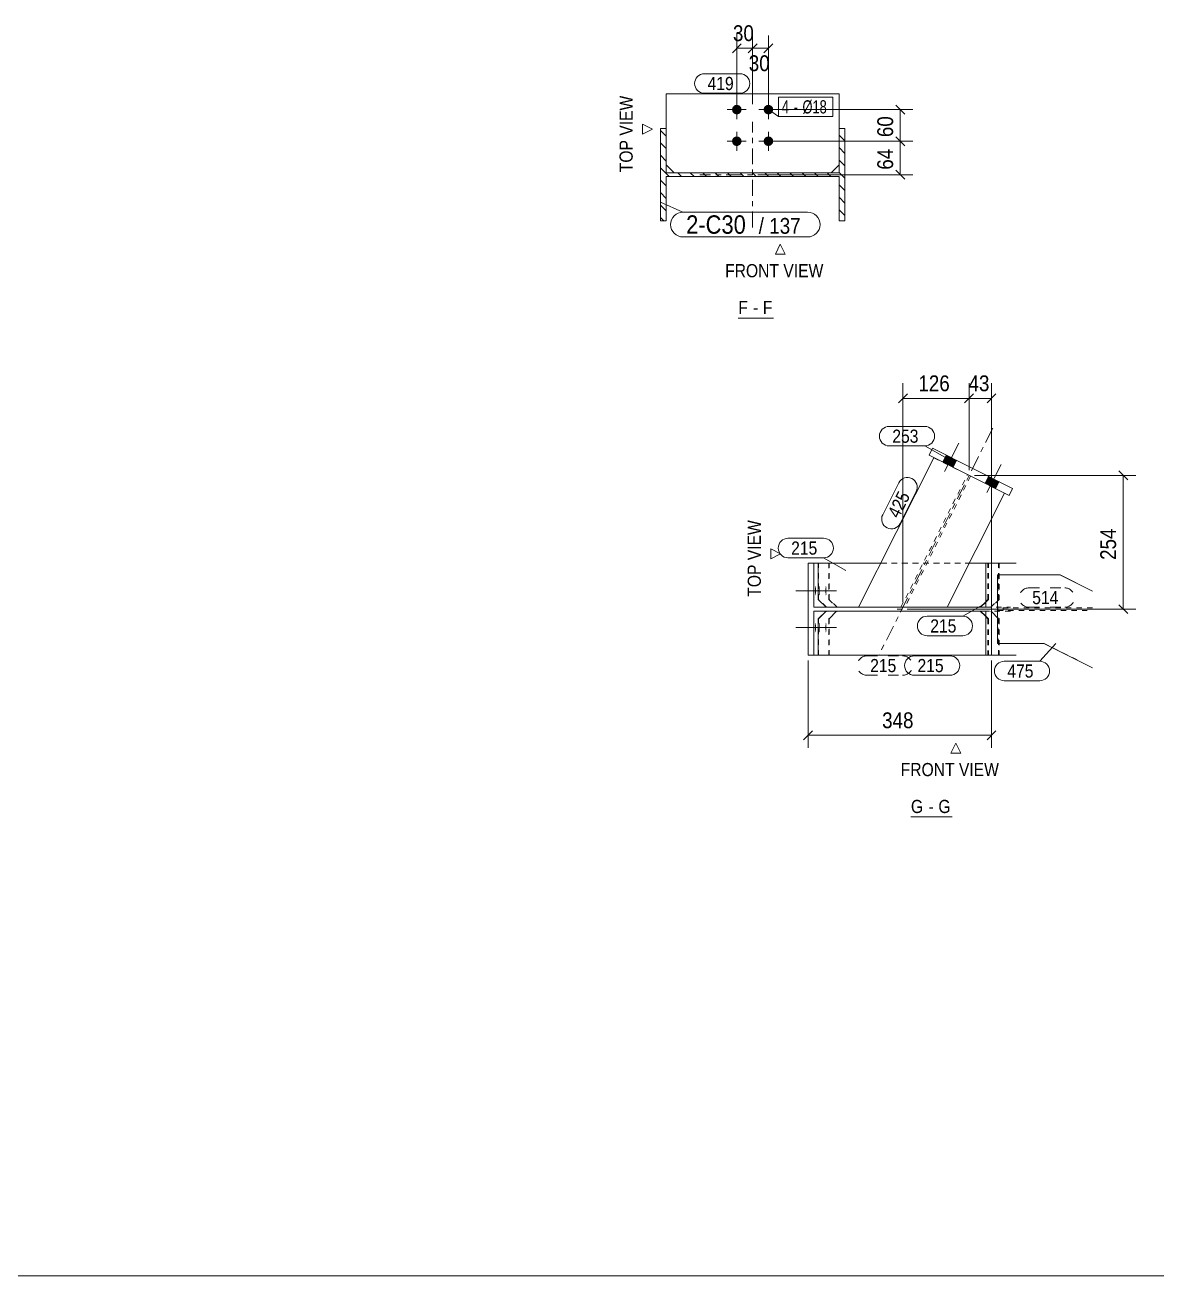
# Model space of a CAD drawing. Header units: millimetres. Extents: x 2 to 825, y 1 to 579.
# Drawn here: x 424.5 to 639.2, y 5 to 242.3 of the extents above; entities that cross this region are included whole.
import ezdxf

# ---------------------------------------------------------------- set-up
doc = ezdxf.new("R2010")
doc.units = ezdxf.units.MM
for name, pattern in [('XKITLINE00', [0]), ('XKITLINE01', [4, 1, -1, 1, -1]), ('XKITLINE02', [4, 2, -2]), ('XKITLINE03', [6, 3, -1, 1, -1])]:
    doc.linetypes.add(name, pattern=pattern)
for name, color, linetype, lineweight in [('Bolt', 3, 'Continuous', 0), ('BoltMark', 7, 'Continuous', 0), ('Dimensions', 7, 'Continuous', 0), ('DrawingSheet', 5, 'Continuous', 0), ('OtherObjectType', 7, 'Continuous', 0), ('Part', 2, 'Continuous', 0), ('PartMark', 7, 'Continuous', 0)]:
    doc.layers.add(name, color=color, linetype=linetype, lineweight=lineweight)
doc.styles.add('ARIAL', font='ARIAL.TTF')
doc.styles.add('ARIAL_NARROW', font='ARIALN.TTF')

# ---------------------------------------------------------------- blocks, each defined once
blk = doc.blocks.new('*A5')
at = {"layer": 'Part', "color": 7, "linetype": 'XKITLINE00', "lineweight": 0}
for p, q in [((546.11, 221.23), (545.01, 222.33)), ((580.01, 220.34), (578.91, 221.44)), ((580.01, 222.69), (580.01, 222.69)), ((580.01, 222.69), (580.01, 222.69)), ((546.11, 218.88), (545.01, 219.98)), ((580.01, 217.98), (578.91, 219.08)), ((546.11, 216.52), (545.01, 217.62)), ((580.01, 215.62), (578.91, 216.72)), ((546.68, 213.59), (545.01, 215.26)), ((549.03, 213.59), (548.33, 214.29)), ((551.39, 213.59), (550.69, 214.29)), ((553.75, 213.59), (553.05, 214.29)), ((556.11, 213.59), (555.41, 214.29)), ((558.46, 213.59), (557.76, 214.29)), ((560.82, 213.59), (560.12, 214.29)), ((563.18, 213.59), (562.48, 214.29)), ((565.53, 213.59), (564.83, 214.29)), ((567.89, 213.59), (567.19, 214.29)), ((570.25, 213.59), (569.55, 214.29)), ((572.61, 213.59), (571.91, 214.29)), ((574.96, 213.59), (574.26, 214.29)), ((577.32, 213.59), (576.62, 214.29)), ((580.01, 213.26), (578.91, 214.36)), ((546.11, 211.8), (545.01, 212.9)), ((580.01, 210.91), (578.91, 212.01)), ((546.11, 209.45), (545.01, 210.55)), ((580.01, 208.55), (578.91, 209.65)), ((546.11, 207.09), (545.01, 208.19)), ((580.01, 206.19), (578.91, 207.29)), ((545.65, 205.19), (545.01, 205.83))]:
    blk.add_line(p, q, dxfattribs=at)
blk = doc.blocks.new('*A145')
at = {"layer": 'Bolt'}
for points in [[(560.41, 226.25), (560.4, 226.2), (560.4, 226.16), (560.39, 226.12), (560.38, 226.07), (560.37, 226.03), (560.36, 225.99), (560.34, 225.95), (560.32, 225.91), (560.3, 225.87), (560.28, 225.83), (560.26, 225.79), (560.23, 225.76), (560.2, 225.72), (560.17, 225.69), (560.14, 225.66), (560.11, 225.63), (560.08, 225.6), (560.04, 225.57), (560.01, 225.54), (559.97, 225.52), (559.93, 225.5), (559.89, 225.48), (559.85, 225.46), (559.81, 225.44), (559.77, 225.43), (559.73, 225.42), (559.68, 225.41), (559.64, 225.4), (559.6, 225.4), (559.55, 225.39), (559.51, 225.39), (559.46, 225.39), (559.42, 225.4), (559.38, 225.4), (559.33, 225.41), (559.29, 225.42), (559.25, 225.43), (559.2, 225.44), (559.16, 225.46), (559.12, 225.48), (559.08, 225.5), (559.05, 225.52), (559.01, 225.54), (558.97, 225.57), (558.94, 225.6), (558.9, 225.63), (558.87, 225.66), (558.84, 225.69), (558.81, 225.72), (558.79, 225.76), (558.76, 225.79), (558.74, 225.83), (558.71, 225.87), (558.69, 225.91), (558.68, 225.95), (558.66, 225.99), (558.65, 226.03), (558.63, 226.07), (558.63, 226.12), (558.62, 226.16), (558.61, 226.2), (558.61, 226.25), (558.61, 226.29), (558.61, 226.34), (558.61, 226.38), (558.62, 226.42), (558.63, 226.47), (558.63, 226.51), (558.65, 226.55), (558.66, 226.6), (558.68, 226.64), (558.69, 226.68), (558.71, 226.72), (558.74, 226.76), (558.76, 226.79), (558.79, 226.83), (558.81, 226.86), (558.84, 226.9), (558.87, 226.93), (558.9, 226.96), (558.94, 226.99), (558.97, 227.02), (559.01, 227.04), (559.05, 227.06), (559.08, 227.09), (559.12, 227.11), (559.16, 227.12), (559.2, 227.14), (559.25, 227.15), (559.29, 227.17), (559.33, 227.18), (559.38, 227.18), (559.42, 227.19), (559.46, 227.19), (559.51, 227.19), (559.55, 227.19), (559.6, 227.19), (559.64, 227.18), (559.68, 227.18), (559.73, 227.17), (559.77, 227.15), (559.81, 227.14), (559.85, 227.12), (559.89, 227.11), (559.93, 227.09), (559.97, 227.06), (560.01, 227.04), (560.04, 227.02), (560.08, 226.99), (560.11, 226.96), (560.14, 226.93), (560.17, 226.9), (560.2, 226.86), (560.23, 226.83), (560.26, 226.79), (560.28, 226.76), (560.3, 226.72), (560.32, 226.68), (560.34, 226.64), (560.36, 226.6), (560.37, 226.55), (560.38, 226.51), (560.39, 226.47), (560.4, 226.42), (560.4, 226.38), (560.41, 226.34), (560.41, 226.29)], [(566.41, 226.25), (566.4, 226.2), (566.4, 226.16), (566.39, 226.12), (566.38, 226.07), (566.37, 226.03), (566.36, 225.99), (566.34, 225.95), (566.32, 225.91), (566.3, 225.87), (566.28, 225.83), (566.26, 225.79), (566.23, 225.76), (566.2, 225.72), (566.17, 225.69), (566.14, 225.66), (566.11, 225.63), (566.08, 225.6), (566.04, 225.57), (566.01, 225.54), (565.97, 225.52), (565.93, 225.5), (565.89, 225.48), (565.85, 225.46), (565.81, 225.44), (565.77, 225.43), (565.73, 225.42), (565.68, 225.41), (565.64, 225.4), (565.6, 225.4), (565.55, 225.39), (565.51, 225.39), (565.46, 225.39), (565.42, 225.4), (565.38, 225.4), (565.33, 225.41), (565.29, 225.42), (565.25, 225.43), (565.2, 225.44), (565.16, 225.46), (565.12, 225.48), (565.08, 225.5), (565.05, 225.52), (565.01, 225.54), (564.97, 225.57), (564.94, 225.6), (564.9, 225.63), (564.87, 225.66), (564.84, 225.69), (564.81, 225.72), (564.79, 225.76), (564.76, 225.79), (564.74, 225.83), (564.71, 225.87), (564.69, 225.91), (564.68, 225.95), (564.66, 225.99), (564.65, 226.03), (564.63, 226.07), (564.63, 226.12), (564.62, 226.16), (564.61, 226.2), (564.61, 226.25), (564.61, 226.29), (564.61, 226.34), (564.61, 226.38), (564.62, 226.42), (564.63, 226.47), (564.63, 226.51), (564.65, 226.55), (564.66, 226.6), (564.68, 226.64), (564.69, 226.68), (564.71, 226.72), (564.74, 226.76), (564.76, 226.79), (564.79, 226.83), (564.81, 226.86), (564.84, 226.9), (564.87, 226.93), (564.9, 226.96), (564.94, 226.99), (564.97, 227.02), (565.01, 227.04), (565.05, 227.06), (565.08, 227.09), (565.12, 227.11), (565.16, 227.12), (565.2, 227.14), (565.25, 227.15), (565.29, 227.17), (565.33, 227.18), (565.38, 227.18), (565.42, 227.19), (565.46, 227.19), (565.51, 227.19), (565.55, 227.19), (565.6, 227.19), (565.64, 227.18), (565.68, 227.18), (565.73, 227.17), (565.77, 227.15), (565.81, 227.14), (565.85, 227.12), (565.89, 227.11), (565.93, 227.09), (565.97, 227.06), (566.01, 227.04), (566.04, 227.02), (566.08, 226.99), (566.11, 226.96), (566.14, 226.93), (566.17, 226.9), (566.2, 226.86), (566.23, 226.83), (566.26, 226.79), (566.28, 226.76), (566.3, 226.72), (566.32, 226.68), (566.34, 226.64), (566.36, 226.6), (566.37, 226.55), (566.38, 226.51), (566.39, 226.47), (566.4, 226.42), (566.4, 226.38), (566.41, 226.34), (566.41, 226.29)], [(560.41, 220.25), (560.4, 220.2), (560.4, 220.16), (560.39, 220.12), (560.38, 220.07), (560.37, 220.03), (560.36, 219.99), (560.34, 219.95), (560.32, 219.91), (560.3, 219.87), (560.28, 219.83), (560.26, 219.79), (560.23, 219.76), (560.2, 219.72), (560.17, 219.69), (560.14, 219.66), (560.11, 219.63), (560.08, 219.6), (560.04, 219.57), (560.01, 219.54), (559.97, 219.52), (559.93, 219.5), (559.89, 219.48), (559.85, 219.46), (559.81, 219.44), (559.77, 219.43), (559.73, 219.42), (559.68, 219.41), (559.64, 219.4), (559.6, 219.4), (559.55, 219.39), (559.51, 219.39), (559.46, 219.39), (559.42, 219.4), (559.38, 219.4), (559.33, 219.41), (559.29, 219.42), (559.25, 219.43), (559.2, 219.44), (559.16, 219.46), (559.12, 219.48), (559.08, 219.5), (559.05, 219.52), (559.01, 219.54), (558.97, 219.57), (558.94, 219.6), (558.9, 219.63), (558.87, 219.66), (558.84, 219.69), (558.81, 219.72), (558.79, 219.76), (558.76, 219.79), (558.74, 219.83), (558.71, 219.87), (558.69, 219.91), (558.68, 219.95), (558.66, 219.99), (558.65, 220.03), (558.63, 220.07), (558.63, 220.12), (558.62, 220.16), (558.61, 220.2), (558.61, 220.25), (558.61, 220.29), (558.61, 220.34), (558.61, 220.38), (558.62, 220.42), (558.63, 220.47), (558.63, 220.51), (558.65, 220.55), (558.66, 220.6), (558.68, 220.64), (558.69, 220.68), (558.71, 220.72), (558.74, 220.76), (558.76, 220.79), (558.79, 220.83), (558.81, 220.86), (558.84, 220.9), (558.87, 220.93), (558.9, 220.96), (558.94, 220.99), (558.97, 221.02), (559.01, 221.04), (559.05, 221.06), (559.08, 221.09), (559.12, 221.11), (559.16, 221.12), (559.2, 221.14), (559.25, 221.15), (559.29, 221.17), (559.33, 221.18), (559.38, 221.18), (559.42, 221.19), (559.46, 221.19), (559.51, 221.19), (559.55, 221.19), (559.6, 221.19), (559.64, 221.18), (559.68, 221.18), (559.73, 221.17), (559.77, 221.15), (559.81, 221.14), (559.85, 221.12), (559.89, 221.11), (559.93, 221.09), (559.97, 221.06), (560.01, 221.04), (560.04, 221.02), (560.08, 220.99), (560.11, 220.96), (560.14, 220.93), (560.17, 220.9), (560.2, 220.86), (560.23, 220.83), (560.26, 220.79), (560.28, 220.76), (560.3, 220.72), (560.32, 220.68), (560.34, 220.64), (560.36, 220.6), (560.37, 220.55), (560.38, 220.51), (560.39, 220.47), (560.4, 220.42), (560.4, 220.38), (560.41, 220.34), (560.41, 220.29)], [(566.41, 220.25), (566.4, 220.2), (566.4, 220.16), (566.39, 220.12), (566.38, 220.07), (566.37, 220.03), (566.36, 219.99), (566.34, 219.95), (566.32, 219.91), (566.3, 219.87), (566.28, 219.83), (566.26, 219.79), (566.23, 219.76), (566.2, 219.72), (566.17, 219.69), (566.14, 219.66), (566.11, 219.63), (566.08, 219.6), (566.04, 219.57), (566.01, 219.54), (565.97, 219.52), (565.93, 219.5), (565.89, 219.48), (565.85, 219.46), (565.81, 219.44), (565.77, 219.43), (565.73, 219.42), (565.68, 219.41), (565.64, 219.4), (565.6, 219.4), (565.55, 219.39), (565.51, 219.39), (565.46, 219.39), (565.42, 219.4), (565.38, 219.4), (565.33, 219.41), (565.29, 219.42), (565.25, 219.43), (565.2, 219.44), (565.16, 219.46), (565.12, 219.48), (565.08, 219.5), (565.05, 219.52), (565.01, 219.54), (564.97, 219.57), (564.94, 219.6), (564.9, 219.63), (564.87, 219.66), (564.84, 219.69), (564.81, 219.72), (564.79, 219.76), (564.76, 219.79), (564.74, 219.83), (564.71, 219.87), (564.69, 219.91), (564.68, 219.95), (564.66, 219.99), (564.65, 220.03), (564.63, 220.07), (564.63, 220.12), (564.62, 220.16), (564.61, 220.2), (564.61, 220.25), (564.61, 220.29), (564.61, 220.34), (564.61, 220.38), (564.62, 220.42), (564.63, 220.47), (564.63, 220.51), (564.65, 220.55), (564.66, 220.6), (564.68, 220.64), (564.69, 220.68), (564.71, 220.72), (564.74, 220.76), (564.76, 220.79), (564.79, 220.83), (564.81, 220.86), (564.84, 220.9), (564.87, 220.93), (564.9, 220.96), (564.94, 220.99), (564.97, 221.02), (565.01, 221.04), (565.05, 221.06), (565.08, 221.09), (565.12, 221.11), (565.16, 221.12), (565.2, 221.14), (565.25, 221.15), (565.29, 221.17), (565.33, 221.18), (565.38, 221.18), (565.42, 221.19), (565.46, 221.19), (565.51, 221.19), (565.55, 221.19), (565.6, 221.19), (565.64, 221.18), (565.68, 221.18), (565.73, 221.17), (565.77, 221.15), (565.81, 221.14), (565.85, 221.12), (565.89, 221.11), (565.93, 221.09), (565.97, 221.06), (566.01, 221.04), (566.04, 221.02), (566.08, 220.99), (566.11, 220.96), (566.14, 220.93), (566.17, 220.9), (566.2, 220.86), (566.23, 220.83), (566.26, 220.79), (566.28, 220.76), (566.3, 220.72), (566.32, 220.68), (566.34, 220.64), (566.36, 220.6), (566.37, 220.55), (566.38, 220.51), (566.39, 220.47), (566.4, 220.42), (566.4, 220.38), (566.41, 220.34), (566.41, 220.29)]]:
    blk.add_hatch(color=3, dxfattribs=at).paths.add_polyline_path(points, flags=17)
at = {"layer": 'Bolt', "color": 3, "linetype": 'XKITLINE00', "lineweight": 0}
for p, q in [((559.51, 228.09), (559.51, 224.49)), ((565.51, 228.09), (565.51, 224.49)), ((557.71, 226.29), (561.31, 226.29)), ((563.71, 226.29), (567.31, 226.29)), ((559.51, 222.09), (559.51, 218.49)), ((565.51, 222.09), (565.51, 218.49)), ((557.71, 220.29), (561.31, 220.29)), ((563.71, 220.29), (567.31, 220.29))]:
    blk.add_line(p, q, dxfattribs=at)
blk = doc.blocks.new('*A146')
at = {"layer": 'Part', "color": 7, "linetype": 'XKITLINE03', "lineweight": 0}
for p, q in [((562.51, 203.94), (562.51, 223.94)), ((572.51, 213.94), (552.51, 213.94))]:
    blk.add_line(p, q, dxfattribs=at)
at = {"layer": 'Part', "color": 2, "linetype": 'XKITLINE00', "lineweight": 0}
for p, q in [((545.01, 205.19), (545.01, 222.69)), ((545.01, 222.69), (546.11, 222.69)), ((546.11, 222.69), (546.11, 214.29)), ((578.91, 214.29), (578.91, 222.69)), ((578.91, 222.69), (580.01, 222.69)), ((580.01, 222.69), (580.01, 205.19)), ((546.11, 214.29), (578.91, 214.29)), ((578.91, 213.59), (546.11, 213.59)), ((546.11, 213.59), (546.11, 205.19)), ((578.91, 205.19), (578.91, 213.59)), ((546.11, 205.19), (545.01, 205.19)), ((580.01, 205.19), (578.91, 205.19))]:
    blk.add_line(p, q, dxfattribs=at)
blk = doc.blocks.new('*A147')
at = {"layer": 'Part', "color": 2, "linetype": 'XKITLINE00', "lineweight": 0}
for p, q in [((546.11, 229.29), (546.11, 222.69)), ((546.11, 229.29), (578.91, 229.29)), ((578.91, 229.29), (578.91, 222.69)), ((546.11, 215.79), (547.61, 214.29)), ((578.91, 215.79), (577.41, 214.29))]:
    blk.add_line(p, q, dxfattribs=at)
at = {"layer": 'Part', "color": 7, "linetype": 'XKITLINE01', "lineweight": 0}
for p, q in [((546.11, 222.69), (546.11, 215.79)), ((578.91, 222.69), (578.91, 215.79)), ((547.61, 214.29), (577.41, 214.29))]:
    blk.add_line(p, q, dxfattribs=at)
blk = doc.blocks.new('*A163')
at = {"layer": 'Bolt'}
for points in [[(574.33, 135.05), (574.33, 135.09), (574.33, 135.14), (574.33, 135.18), (574.33, 135.22), (574.33, 135.27), (574.34, 135.31), (574.34, 135.35), (574.34, 135.39), (574.34, 135.43), (574.34, 135.47), (574.35, 135.51), (574.35, 135.54), (574.35, 135.58), (574.35, 135.61), (574.36, 135.64), (574.36, 135.67), (574.36, 135.7), (574.37, 135.73), (574.37, 135.75), (574.38, 135.78), (574.38, 135.8), (574.38, 135.82), (574.39, 135.84), (574.39, 135.85), (574.4, 135.87), (574.4, 135.88), (574.41, 135.89), (574.41, 135.9), (574.42, 135.9), (574.42, 135.9), (574.42, 135.91), (574.43, 135.9), (574.43, 135.9), (574.44, 135.9), (574.44, 135.89), (574.45, 135.88), (574.45, 135.87), (574.46, 135.85), (574.46, 135.84), (574.46, 135.82), (574.47, 135.8), (574.47, 135.78), (574.48, 135.75), (574.48, 135.73), (574.48, 135.7), (574.49, 135.67), (574.49, 135.64), (574.49, 135.61), (574.5, 135.58), (574.5, 135.54), (574.5, 135.51), (574.51, 135.47), (574.51, 135.43), (574.51, 135.39), (574.51, 135.35), (574.51, 135.31), (574.51, 135.27), (574.52, 135.22), (574.52, 135.18), (574.52, 135.14), (574.52, 135.09), (574.52, 135.05), (574.52, 135.01), (574.52, 134.96), (574.52, 134.92), (574.52, 134.87), (574.52, 134.83), (574.52, 134.79), (574.51, 134.74), (574.51, 134.7), (574.51, 134.66), (574.51, 134.62), (574.51, 134.58), (574.51, 134.54), (574.5, 134.51), (574.5, 134.47), (574.5, 134.43), (574.49, 134.4), (574.49, 134.37), (574.49, 134.34), (574.48, 134.31), (574.48, 134.28), (574.48, 134.26), (574.47, 134.23), (574.47, 134.21), (574.46, 134.19), (574.46, 134.17), (574.46, 134.16), (574.45, 134.14), (574.45, 134.13), (574.44, 134.12), (574.44, 134.12), (574.43, 134.11), (574.43, 134.11), (574.42, 134.11), (574.42, 134.11), (574.42, 134.11), (574.41, 134.12), (574.41, 134.12), (574.4, 134.13), (574.4, 134.14), (574.39, 134.16), (574.39, 134.17), (574.38, 134.19), (574.38, 134.21), (574.38, 134.23), (574.37, 134.26), (574.37, 134.28), (574.36, 134.31), (574.36, 134.34), (574.36, 134.37), (574.35, 134.4), (574.35, 134.43), (574.35, 134.47), (574.35, 134.51), (574.34, 134.54), (574.34, 134.58), (574.34, 134.62), (574.34, 134.66), (574.34, 134.7), (574.33, 134.74), (574.33, 134.79), (574.33, 134.83), (574.33, 134.87), (574.33, 134.92), (574.33, 134.96), (574.33, 135.01)], [(575.06, 135.05), (575.06, 135.09), (575.07, 135.14), (575.07, 135.18), (575.07, 135.22), (575.07, 135.27), (575.07, 135.31), (575.07, 135.35), (575.07, 135.39), (575.08, 135.43), (575.08, 135.47), (575.08, 135.51), (575.08, 135.54), (575.09, 135.58), (575.09, 135.61), (575.09, 135.64), (575.1, 135.67), (575.1, 135.7), (575.1, 135.73), (575.11, 135.75), (575.11, 135.78), (575.11, 135.8), (575.12, 135.82), (575.12, 135.84), (575.13, 135.85), (575.13, 135.87), (575.14, 135.88), (575.14, 135.89), (575.15, 135.9), (575.15, 135.9), (575.15, 135.9), (575.16, 135.91), (575.16, 135.9), (575.17, 135.9), (575.17, 135.9), (575.18, 135.89), (575.18, 135.88), (575.19, 135.87), (575.19, 135.85), (575.19, 135.84), (575.2, 135.82), (575.2, 135.8), (575.21, 135.78), (575.21, 135.75), (575.22, 135.73), (575.22, 135.7), (575.22, 135.67), (575.23, 135.64), (575.23, 135.61), (575.23, 135.58), (575.23, 135.54), (575.24, 135.51), (575.24, 135.47), (575.24, 135.43), (575.24, 135.39), (575.25, 135.35), (575.25, 135.31), (575.25, 135.27), (575.25, 135.22), (575.25, 135.18), (575.25, 135.14), (575.25, 135.09), (575.25, 135.05), (575.25, 135.01), (575.25, 134.96), (575.25, 134.92), (575.25, 134.87), (575.25, 134.83), (575.25, 134.79), (575.25, 134.74), (575.25, 134.7), (575.25, 134.66), (575.24, 134.62), (575.24, 134.58), (575.24, 134.54), (575.24, 134.51), (575.23, 134.47), (575.23, 134.43), (575.23, 134.4), (575.23, 134.37), (575.22, 134.34), (575.22, 134.31), (575.22, 134.28), (575.21, 134.26), (575.21, 134.23), (575.2, 134.21), (575.2, 134.19), (575.19, 134.17), (575.19, 134.16), (575.19, 134.14), (575.18, 134.13), (575.18, 134.12), (575.17, 134.12), (575.17, 134.11), (575.16, 134.11), (575.16, 134.11), (575.15, 134.11), (575.15, 134.11), (575.15, 134.12), (575.14, 134.12), (575.14, 134.13), (575.13, 134.14), (575.13, 134.16), (575.12, 134.17), (575.12, 134.19), (575.11, 134.21), (575.11, 134.23), (575.11, 134.26), (575.1, 134.28), (575.1, 134.31), (575.1, 134.34), (575.09, 134.37), (575.09, 134.4), (575.09, 134.43), (575.08, 134.47), (575.08, 134.51), (575.08, 134.54), (575.08, 134.58), (575.07, 134.62), (575.07, 134.66), (575.07, 134.7), (575.07, 134.74), (575.07, 134.79), (575.07, 134.83), (575.07, 134.87), (575.06, 134.92), (575.06, 134.96), (575.06, 135.01)], [(576.32, 135.05), (576.32, 135.09), (576.32, 135.14), (576.33, 135.18), (576.33, 135.22), (576.33, 135.27), (576.33, 135.31), (576.33, 135.35), (576.33, 135.39), (576.33, 135.43), (576.34, 135.47), (576.34, 135.51), (576.34, 135.54), (576.34, 135.58), (576.35, 135.61), (576.35, 135.64), (576.35, 135.67), (576.36, 135.7), (576.36, 135.73), (576.37, 135.75), (576.37, 135.78), (576.37, 135.8), (576.38, 135.82), (576.38, 135.84), (576.39, 135.85), (576.39, 135.87), (576.39, 135.88), (576.4, 135.89), (576.4, 135.9), (576.41, 135.9), (576.41, 135.9), (576.42, 135.91), (576.42, 135.9), (576.43, 135.9), (576.43, 135.9), (576.44, 135.89), (576.44, 135.88), (576.45, 135.87), (576.45, 135.85), (576.45, 135.84), (576.46, 135.82), (576.46, 135.8), (576.47, 135.78), (576.47, 135.75), (576.47, 135.73), (576.48, 135.7), (576.48, 135.67), (576.48, 135.64), (576.49, 135.61), (576.49, 135.58), (576.49, 135.54), (576.5, 135.51), (576.5, 135.47), (576.5, 135.43), (576.5, 135.39), (576.5, 135.35), (576.51, 135.31), (576.51, 135.27), (576.51, 135.22), (576.51, 135.18), (576.51, 135.14), (576.51, 135.09), (576.51, 135.05), (576.51, 135.01), (576.51, 134.96), (576.51, 134.92), (576.51, 134.87), (576.51, 134.83), (576.51, 134.79), (576.51, 134.74), (576.51, 134.7), (576.5, 134.66), (576.5, 134.62), (576.5, 134.58), (576.5, 134.54), (576.5, 134.51), (576.49, 134.47), (576.49, 134.43), (576.49, 134.4), (576.48, 134.37), (576.48, 134.34), (576.48, 134.31), (576.47, 134.28), (576.47, 134.26), (576.47, 134.23), (576.46, 134.21), (576.46, 134.19), (576.45, 134.17), (576.45, 134.16), (576.45, 134.14), (576.44, 134.13), (576.44, 134.12), (576.43, 134.12), (576.43, 134.11), (576.42, 134.11), (576.42, 134.11), (576.41, 134.11), (576.41, 134.11), (576.4, 134.12), (576.4, 134.12), (576.39, 134.13), (576.39, 134.14), (576.39, 134.16), (576.38, 134.17), (576.38, 134.19), (576.37, 134.21), (576.37, 134.23), (576.37, 134.26), (576.36, 134.28), (576.36, 134.31), (576.35, 134.34), (576.35, 134.37), (576.35, 134.4), (576.34, 134.43), (576.34, 134.47), (576.34, 134.51), (576.34, 134.54), (576.33, 134.58), (576.33, 134.62), (576.33, 134.66), (576.33, 134.7), (576.33, 134.74), (576.33, 134.79), (576.33, 134.83), (576.32, 134.87), (576.32, 134.92), (576.32, 134.96), (576.32, 135.01)], [(574.33, 128.05), (574.33, 128.09), (574.33, 128.14), (574.33, 128.18), (574.33, 128.22), (574.33, 128.27), (574.34, 128.31), (574.34, 128.35), (574.34, 128.39), (574.34, 128.43), (574.34, 128.47), (574.35, 128.51), (574.35, 128.54), (574.35, 128.58), (574.35, 128.61), (574.36, 128.64), (574.36, 128.67), (574.36, 128.7), (574.37, 128.73), (574.37, 128.75), (574.38, 128.78), (574.38, 128.8), (574.38, 128.82), (574.39, 128.84), (574.39, 128.85), (574.4, 128.87), (574.4, 128.88), (574.41, 128.89), (574.41, 128.9), (574.42, 128.9), (574.42, 128.9), (574.42, 128.91), (574.43, 128.9), (574.43, 128.9), (574.44, 128.9), (574.44, 128.89), (574.45, 128.88), (574.45, 128.87), (574.46, 128.85), (574.46, 128.84), (574.46, 128.82), (574.47, 128.8), (574.47, 128.78), (574.48, 128.75), (574.48, 128.73), (574.48, 128.7), (574.49, 128.67), (574.49, 128.64), (574.49, 128.61), (574.5, 128.58), (574.5, 128.54), (574.5, 128.51), (574.51, 128.47), (574.51, 128.43), (574.51, 128.39), (574.51, 128.35), (574.51, 128.31), (574.51, 128.27), (574.52, 128.22), (574.52, 128.18), (574.52, 128.14), (574.52, 128.09), (574.52, 128.05), (574.52, 128.01), (574.52, 127.96), (574.52, 127.92), (574.52, 127.87), (574.52, 127.83), (574.52, 127.79), (574.51, 127.74), (574.51, 127.7), (574.51, 127.66), (574.51, 127.62), (574.51, 127.58), (574.51, 127.54), (574.5, 127.51), (574.5, 127.47), (574.5, 127.43), (574.49, 127.4), (574.49, 127.37), (574.49, 127.34), (574.48, 127.31), (574.48, 127.28), (574.48, 127.26), (574.47, 127.23), (574.47, 127.21), (574.46, 127.19), (574.46, 127.17), (574.46, 127.16), (574.45, 127.14), (574.45, 127.13), (574.44, 127.12), (574.44, 127.12), (574.43, 127.11), (574.43, 127.11), (574.42, 127.11), (574.42, 127.11), (574.42, 127.11), (574.41, 127.12), (574.41, 127.12), (574.4, 127.13), (574.4, 127.14), (574.39, 127.16), (574.39, 127.17), (574.38, 127.19), (574.38, 127.21), (574.38, 127.23), (574.37, 127.26), (574.37, 127.28), (574.36, 127.31), (574.36, 127.34), (574.36, 127.37), (574.35, 127.4), (574.35, 127.43), (574.35, 127.47), (574.35, 127.51), (574.34, 127.54), (574.34, 127.58), (574.34, 127.62), (574.34, 127.66), (574.34, 127.7), (574.33, 127.74), (574.33, 127.79), (574.33, 127.83), (574.33, 127.87), (574.33, 127.92), (574.33, 127.96), (574.33, 128.01)], [(575.06, 128.05), (575.06, 128.09), (575.07, 128.14), (575.07, 128.18), (575.07, 128.22), (575.07, 128.27), (575.07, 128.31), (575.07, 128.35), (575.07, 128.39), (575.08, 128.43), (575.08, 128.47), (575.08, 128.51), (575.08, 128.54), (575.09, 128.58), (575.09, 128.61), (575.09, 128.64), (575.1, 128.67), (575.1, 128.7), (575.1, 128.73), (575.11, 128.75), (575.11, 128.78), (575.11, 128.8), (575.12, 128.82), (575.12, 128.84), (575.13, 128.85), (575.13, 128.87), (575.14, 128.88), (575.14, 128.89), (575.15, 128.9), (575.15, 128.9), (575.15, 128.9), (575.16, 128.91), (575.16, 128.9), (575.17, 128.9), (575.17, 128.9), (575.18, 128.89), (575.18, 128.88), (575.19, 128.87), (575.19, 128.85), (575.19, 128.84), (575.2, 128.82), (575.2, 128.8), (575.21, 128.78), (575.21, 128.75), (575.22, 128.73), (575.22, 128.7), (575.22, 128.67), (575.23, 128.64), (575.23, 128.61), (575.23, 128.58), (575.23, 128.54), (575.24, 128.51), (575.24, 128.47), (575.24, 128.43), (575.24, 128.39), (575.25, 128.35), (575.25, 128.31), (575.25, 128.27), (575.25, 128.22), (575.25, 128.18), (575.25, 128.14), (575.25, 128.09), (575.25, 128.05), (575.25, 128.01), (575.25, 127.96), (575.25, 127.92), (575.25, 127.87), (575.25, 127.83), (575.25, 127.79), (575.25, 127.74), (575.25, 127.7), (575.25, 127.66), (575.24, 127.62), (575.24, 127.58), (575.24, 127.54), (575.24, 127.51), (575.23, 127.47), (575.23, 127.43), (575.23, 127.4), (575.23, 127.37), (575.22, 127.34), (575.22, 127.31), (575.22, 127.28), (575.21, 127.26), (575.21, 127.23), (575.2, 127.21), (575.2, 127.19), (575.19, 127.17), (575.19, 127.16), (575.19, 127.14), (575.18, 127.13), (575.18, 127.12), (575.17, 127.12), (575.17, 127.11), (575.16, 127.11), (575.16, 127.11), (575.15, 127.11), (575.15, 127.11), (575.15, 127.12), (575.14, 127.12), (575.14, 127.13), (575.13, 127.14), (575.13, 127.16), (575.12, 127.17), (575.12, 127.19), (575.11, 127.21), (575.11, 127.23), (575.11, 127.26), (575.1, 127.28), (575.1, 127.31), (575.1, 127.34), (575.09, 127.37), (575.09, 127.4), (575.09, 127.43), (575.08, 127.47), (575.08, 127.51), (575.08, 127.54), (575.08, 127.58), (575.07, 127.62), (575.07, 127.66), (575.07, 127.7), (575.07, 127.74), (575.07, 127.79), (575.07, 127.83), (575.07, 127.87), (575.06, 127.92), (575.06, 127.96), (575.06, 128.01)], [(576.32, 128.05), (576.32, 128.09), (576.32, 128.14), (576.33, 128.18), (576.33, 128.22), (576.33, 128.27), (576.33, 128.31), (576.33, 128.35), (576.33, 128.39), (576.33, 128.43), (576.34, 128.47), (576.34, 128.51), (576.34, 128.54), (576.34, 128.58), (576.35, 128.61), (576.35, 128.64), (576.35, 128.67), (576.36, 128.7), (576.36, 128.73), (576.37, 128.75), (576.37, 128.78), (576.37, 128.8), (576.38, 128.82), (576.38, 128.84), (576.39, 128.85), (576.39, 128.87), (576.39, 128.88), (576.4, 128.89), (576.4, 128.9), (576.41, 128.9), (576.41, 128.9), (576.42, 128.91), (576.42, 128.9), (576.43, 128.9), (576.43, 128.9), (576.44, 128.89), (576.44, 128.88), (576.45, 128.87), (576.45, 128.85), (576.45, 128.84), (576.46, 128.82), (576.46, 128.8), (576.47, 128.78), (576.47, 128.75), (576.47, 128.73), (576.48, 128.7), (576.48, 128.67), (576.48, 128.64), (576.49, 128.61), (576.49, 128.58), (576.49, 128.54), (576.5, 128.51), (576.5, 128.47), (576.5, 128.43), (576.5, 128.39), (576.5, 128.35), (576.51, 128.31), (576.51, 128.27), (576.51, 128.22), (576.51, 128.18), (576.51, 128.14), (576.51, 128.09), (576.51, 128.05), (576.51, 128.01), (576.51, 127.96), (576.51, 127.92), (576.51, 127.87), (576.51, 127.83), (576.51, 127.79), (576.51, 127.74), (576.51, 127.7), (576.5, 127.66), (576.5, 127.62), (576.5, 127.58), (576.5, 127.54), (576.5, 127.51), (576.49, 127.47), (576.49, 127.43), (576.49, 127.4), (576.48, 127.37), (576.48, 127.34), (576.48, 127.31), (576.47, 127.28), (576.47, 127.26), (576.47, 127.23), (576.46, 127.21), (576.46, 127.19), (576.45, 127.17), (576.45, 127.16), (576.45, 127.14), (576.44, 127.13), (576.44, 127.12), (576.43, 127.12), (576.43, 127.11), (576.42, 127.11), (576.42, 127.11), (576.41, 127.11), (576.41, 127.11), (576.4, 127.12), (576.4, 127.12), (576.39, 127.13), (576.39, 127.14), (576.39, 127.16), (576.38, 127.17), (576.38, 127.19), (576.37, 127.21), (576.37, 127.23), (576.37, 127.26), (576.36, 127.28), (576.36, 127.31), (576.35, 127.34), (576.35, 127.37), (576.35, 127.4), (576.34, 127.43), (576.34, 127.47), (576.34, 127.51), (576.34, 127.54), (576.33, 127.58), (576.33, 127.62), (576.33, 127.66), (576.33, 127.7), (576.33, 127.74), (576.33, 127.79), (576.33, 127.83), (576.32, 127.87), (576.32, 127.92), (576.32, 127.96), (576.32, 128.01)]]:
    blk.add_hatch(color=3, dxfattribs=at).paths.add_polyline_path(points, flags=17)
at = {"layer": 'Bolt', "color": 3, "linetype": 'XKITLINE00', "lineweight": 0}
for p, q in [((575.67, 135.01), (570.7, 135.01)), ((576.4, 135.01), (571.43, 135.01)), ((577.66, 135.01), (572.69, 135.01)), ((575.67, 128.01), (570.7, 128.01)), ((576.4, 128.01), (571.43, 128.01)), ((577.66, 128.01), (572.69, 128.01))]:
    blk.add_line(p, q, dxfattribs=at)
at = {"layer": 'Bolt', "color": 3, "linetype": 'XKITLINE02', "lineweight": 0}
for p, q in [((578.39, 135.01), (573.42, 135.01)), ((578.39, 128.01), (573.42, 128.01))]:
    blk.add_line(p, q, dxfattribs=at)
blk = doc.blocks.new('*A164')
at = {"layer": 'Bolt'}
for points in [[(598.57, 159.4), (599.24, 160.74), (601.21, 159.76), (600.53, 158.42)], [(598.57, 159.4), (599.24, 160.74), (601.21, 159.76), (600.53, 158.42)], [(598.57, 159.4), (599.24, 160.74), (601.21, 159.76), (600.53, 158.42)], [(606.61, 155.37), (607.28, 156.71), (609.25, 155.72), (608.58, 154.38)], [(606.61, 155.37), (607.28, 156.71), (609.25, 155.72), (608.58, 154.38)], [(606.61, 155.37), (607.28, 156.71), (609.25, 155.72), (608.58, 154.38)]]:
    blk.add_hatch(color=3, dxfattribs=at).paths.add_polyline_path(points, flags=17)
at = {"layer": 'Bolt', "color": 3, "linetype": 'XKITLINE00', "lineweight": 0}
for p, q in [((598.92, 157.66), (601.61, 163.02)), ((598.92, 157.66), (601.61, 163.02)), ((598.92, 157.66), (601.61, 163.02)), ((598.57, 159.4), (599.24, 160.74)), ((598.57, 159.4), (599.24, 160.74)), ((598.57, 159.4), (599.24, 160.74)), ((600.53, 158.42), (601.21, 159.76)), ((600.53, 158.42), (601.21, 159.76)), ((600.53, 158.42), (601.21, 159.76)), ((606.61, 155.37), (607.28, 156.71)), ((606.61, 155.37), (607.28, 156.71)), ((606.61, 155.37), (607.28, 156.71)), ((606.97, 153.62), (609.66, 158.98)), ((606.97, 153.62), (609.66, 158.98)), ((606.97, 153.62), (609.66, 158.98)), ((608.58, 154.38), (609.25, 155.72)), ((608.58, 154.38), (609.25, 155.72)), ((608.58, 154.38), (609.25, 155.72))]:
    blk.add_line(p, q, dxfattribs=at)
blk = doc.blocks.new('*A165')
at = {"layer": 'Part', "color": 2, "linetype": 'XKITLINE00', "lineweight": 0}
for p, q in [((573.02, 140.26), (574.94, 140.26)), ((573.02, 122.76), (573.02, 140.26)), ((574.11, 131.86), (574.11, 140.26)), ((606.73, 140.26), (607.82, 140.26)), ((606.73, 131.86), (606.73, 140.26)), ((607.82, 140.26), (612.53, 140.26)), ((607.82, 122.76), (607.82, 140.26)), ((574.11, 131.86), (606.73, 131.86)), ((574.11, 131.16), (606.73, 131.16)), ((574.11, 122.76), (574.11, 131.16)), ((606.73, 131.16), (606.73, 122.76)), ((573.02, 122.76), (574.94, 122.76)), ((606.73, 122.76), (607.82, 122.76)), ((607.82, 122.76), (612.53, 122.76))]:
    blk.add_line(p, q, dxfattribs=at)
at = {"layer": 'Part', "color": 7, "linetype": 'XKITLINE01', "lineweight": 0}
for p, q in [((574.94, 140.26), (578.44, 140.26)), ((606.73, 131.86), (611.42, 131.86)), ((611.42, 131.16), (606.73, 131.16)), ((574.94, 122.76), (578.44, 122.76))]:
    blk.add_line(p, q, dxfattribs=at)
at = {"layer": 'Part', "color": 7, "linetype": 'XKITLINE03', "lineweight": 0}
blk.add_line((594.93, 131.51), (589.37, 131.51), dxfattribs=at)
blk = doc.blocks.new('*A166')
at = {"layer": 'Part', "color": 2, "linetype": 'XKITLINE00', "lineweight": 0}
for p, q in [((576.43, 131.16), (574.94, 129.66)), ((605.67, 131.16), (606.73, 130.09)), ((605.75, 131.16), (606.73, 130.17)), ((574.94, 129.66), (574.94, 122.76)), ((574.94, 122.76), (606.73, 122.76))]:
    blk.add_line(p, q, dxfattribs=at)
at = {"layer": 'Part', "color": 7, "linetype": 'XKITLINE01', "lineweight": 0}
for p, q in [((575.02, 129.66), (576.51, 131.16)), ((576.43, 131.16), (605.75, 131.16)), ((575.02, 129.66), (574.94, 129.66)), ((575.02, 122.76), (575.02, 129.66)), ((606.73, 130.17), (607.24, 129.66)), ((606.73, 130.09), (607.16, 129.66)), ((607.16, 129.66), (607.24, 129.66)), ((607.16, 129.66), (607.16, 122.76)), ((607.24, 129.66), (607.24, 122.76)), ((606.73, 122.76), (607.24, 122.76))]:
    blk.add_line(p, q, dxfattribs=at)
blk = doc.blocks.new('*A167')
at = {"layer": 'Part', "color": 2, "linetype": 'XKITLINE00', "lineweight": 0}
for p, q in [((574.94, 140.26), (586.84, 140.26)), ((574.94, 133.36), (574.94, 140.26)), ((603.62, 140.26), (606.73, 140.26)), ((574.94, 133.36), (576.43, 131.86)), ((605.67, 131.86), (606.73, 132.93)), ((605.75, 131.86), (606.73, 132.84))]:
    blk.add_line(p, q, dxfattribs=at)
at = {"layer": 'Part', "color": 7, "linetype": 'XKITLINE01', "lineweight": 0}
for p, q in [((575.02, 133.36), (575.02, 140.26)), ((586.84, 140.26), (603.62, 140.26)), ((606.73, 140.26), (607.24, 140.26)), ((607.16, 133.36), (607.16, 140.26)), ((607.24, 133.36), (607.24, 140.26)), ((575.02, 133.36), (574.94, 133.36)), ((576.51, 131.86), (575.02, 133.36)), ((606.73, 132.84), (607.24, 133.36)), ((606.73, 132.93), (607.16, 133.36)), ((607.24, 133.36), (607.16, 133.36)), ((576.43, 131.86), (605.75, 131.86))]:
    blk.add_line(p, q, dxfattribs=at)
blk = doc.blocks.new('*A168')
at = {"layer": 'Part', "color": 7, "linetype": 'XKITLINE01', "lineweight": 0}
for p, q in [((578.45, 131.16), (576.96, 129.66)), ((577.05, 129.66), (578.54, 131.16)), ((578.45, 131.16), (607.78, 131.16)), ((609.18, 129.66), (607.69, 131.16)), ((607.78, 131.16), (609.27, 129.66)), ((577.05, 129.66), (576.96, 129.66)), ((576.96, 129.66), (576.96, 122.76)), ((577.05, 122.76), (577.05, 129.66)), ((609.27, 129.66), (609.18, 129.66)), ((609.18, 122.76), (609.18, 129.66)), ((609.27, 129.66), (609.27, 122.76)), ((609.27, 122.76), (576.96, 122.76))]:
    blk.add_line(p, q, dxfattribs=at)
blk = doc.blocks.new('*A169')
at = {"layer": 'Part', "color": 7, "linetype": 'XKITLINE01', "lineweight": 0}
for p, q in [((576.96, 140.26), (609.27, 140.26)), ((576.96, 140.26), (576.96, 133.36)), ((577.05, 133.36), (577.05, 140.26)), ((609.18, 133.36), (609.18, 140.26)), ((609.27, 140.26), (609.27, 133.36)), ((577.05, 133.36), (576.96, 133.36)), ((576.96, 133.36), (578.45, 131.86)), ((578.54, 131.86), (577.05, 133.36)), ((607.69, 131.86), (609.18, 133.36)), ((609.27, 133.36), (607.78, 131.86)), ((609.27, 133.36), (609.18, 133.36)), ((607.78, 131.86), (578.45, 131.86))]:
    blk.add_line(p, q, dxfattribs=at)
blk = doc.blocks.new('*A170')
at = {"layer": 'Part', "color": 7, "linetype": 'XKITLINE01', "lineweight": 0}
for p, q in [((626.96, 131.76), (609, 131.76)), ((609, 131.76), (609, 131.26)), ((609, 131.26), (626.96, 131.26)), ((610.05, 131.26), (610.05, 131.76))]:
    blk.add_line(p, q, dxfattribs=at)
blk = doc.blocks.new('*A171')
at = {"layer": 'Part', "color": 2, "linetype": 'XKITLINE00', "lineweight": 0}
for p, q in [((608.95, 125.01), (608.95, 138.01)), ((620.8, 138.01), (608.95, 138.01)), ((620.8, 138.01), (626.96, 134.91)), ((620.8, 138.01), (620.85, 138.01)), ((620.85, 138.01), (626.96, 134.94)), ((617.75, 125.01), (608.95, 125.01)), ((617.75, 125.01), (617.8, 125.01)), ((617.75, 125.01), (617.8, 125.01)), ((626.96, 120.38), (617.75, 125.01))]:
    blk.add_line(p, q, dxfattribs=at)
at = {"layer": 'Part', "color": 7, "linetype": 'XKITLINE01', "lineweight": 0}
for p, q in [((609, 125.01), (609, 138.01)), ((617.8, 125.01), (626.96, 120.41))]:
    blk.add_line(p, q, dxfattribs=at)
blk = doc.blocks.new('*A172')
at = {"layer": 'Part', "color": 7, "linetype": 'XKITLINE03', "lineweight": 0}
blk.add_line((608.06, 165.83), (586.53, 122.92), dxfattribs=at)
at = {"layer": 'Part', "color": 2, "linetype": 'XKITLINE00', "lineweight": 0}
for p, q in [((596.87, 160.25), (582.62, 131.86)), ((610.28, 153.53), (599.41, 131.86))]:
    blk.add_line(p, q, dxfattribs=at)
at = {"layer": 'Part', "color": 7, "linetype": 'XKITLINE01', "lineweight": 0}
for p, q in [((596.87, 160.25), (610.28, 153.53)), ((590.65, 131.86), (603.28, 157.04)), ((603.86, 156.75), (591.38, 131.86)), ((582.62, 131.86), (599.41, 131.86))]:
    blk.add_line(p, q, dxfattribs=at)
blk = doc.blocks.new('*A173')
at = {"layer": 'Part', "color": 2, "linetype": 'XKITLINE00', "lineweight": 0}
for p, q in [((596.65, 162.04), (595.98, 160.7)), ((596.65, 162.04), (596.65, 162.04)), ((611.84, 154.42), (596.65, 162.04)), ((595.98, 160.7), (595.98, 160.7)), ((595.98, 160.7), (611.17, 153.08)), ((611.84, 154.42), (611.17, 153.08))]:
    blk.add_line(p, q, dxfattribs=at)
at = {"layer": 'Part', "color": 7, "linetype": 'XKITLINE01', "lineweight": 0}
for p, q in [((595.98, 160.7), (596.65, 162.04)), ((611.17, 153.08), (611.84, 154.42))]:
    blk.add_line(p, q, dxfattribs=at)
blk = doc.blocks.new('*A174')
at = {"layer": 'DrawingSheet', "color": 5, "linetype": 'XKITLINE00', "lineweight": 0}
blk.add_line((5, 5), (825, 5), dxfattribs=at)
blk = doc.blocks.new('*A331')
at = {"layer": 'Dimensions', "color": 7, "linetype": 'XKITLINE00', "lineweight": 0}
for p, q in [((589.66, 221.14), (591.36, 219.44)), ((566.51, 220.29), (592.91, 220.29)), ((590.51, 213.94), (590.51, 220.29)), ((566.51, 213.94), (592.91, 213.94)), ((589.66, 214.79), (591.36, 213.09))]:
    blk.add_line(p, q, dxfattribs=at)
at = {"layer": 'Dimensions', "color": 3}
for p in [(590.51, 220.29), (590.51, 213.94)]:
    blk.add_point(p, dxfattribs=at)
at = {"layer": 'Dimensions', "color": 3, "style": 'ARIAL', "width": 0.85}
blk.add_text('64', height=3, rotation=90.0002, dxfattribs=at).set_placement((589.16, 214.89))
blk = doc.blocks.new('*A332')
at = {"layer": 'Dimensions', "color": 7, "linetype": 'XKITLINE00', "lineweight": 0}
for p, q in [((566.51, 226.29), (592.91, 226.29)), ((589.66, 227.14), (591.36, 225.44)), ((590.51, 220.29), (590.51, 226.29)), ((589.66, 221.14), (591.36, 219.44)), ((566.51, 220.29), (592.91, 220.29))]:
    blk.add_line(p, q, dxfattribs=at)
at = {"layer": 'Dimensions', "color": 3}
for p in [(590.51, 226.29), (590.51, 220.29)]:
    blk.add_point(p, dxfattribs=at)
at = {"layer": 'Dimensions', "color": 3, "style": 'ARIAL', "width": 0.85}
blk.add_text('60', height=3, rotation=90.0002, dxfattribs=at).set_placement((589.16, 221.07))
blk = doc.blocks.new('*A333')
at = {"layer": 'Dimensions', "color": 7, "linetype": 'XKITLINE00', "lineweight": 0}
for p, q in [((559.51, 227.29), (559.51, 240.79)), ((562.51, 227.29), (562.51, 240.79)), ((560.36, 238.79), (558.66, 237.09)), ((559.51, 237.94), (562.51, 237.94)), ((563.36, 238.79), (561.66, 237.09))]:
    blk.add_line(p, q, dxfattribs=at)
at = {"layer": 'Dimensions', "color": 3}
for p in [(559.51, 237.94), (562.51, 237.94)]:
    blk.add_point(p, dxfattribs=at)
at = {"layer": 'Dimensions', "color": 3, "style": 'ARIAL', "width": 0.85}
blk.add_text('30', height=3, dxfattribs=at).set_placement((558.78, 239.29))
blk = doc.blocks.new('*A334')
at = {"layer": 'Dimensions', "color": 7, "linetype": 'XKITLINE00', "lineweight": 0}
for p, q in [((562.51, 227.29), (562.51, 240.34)), ((565.51, 227.29), (565.51, 240.34)), ((563.36, 238.79), (561.66, 237.09)), ((562.51, 237.94), (565.51, 237.94)), ((566.36, 238.79), (564.66, 237.09))]:
    blk.add_line(p, q, dxfattribs=at)
at = {"layer": 'Dimensions', "color": 3}
for p in [(562.51, 237.94), (565.51, 237.94)]:
    blk.add_point(p, dxfattribs=at)
at = {"layer": 'Dimensions', "color": 3, "style": 'ARIAL', "width": 0.85}
blk.add_text('30', height=3, dxfattribs=at).set_placement((561.78, 233.59))
blk = doc.blocks.new('*A335')
at = {"layer": 'BoltMark', "color": 7, "linetype": 'XKITLINE00', "lineweight": 0}
for p, q in [((567.44, 228.66), (577.74, 228.66)), ((567.44, 224.96), (567.44, 228.66)), ((577.74, 224.96), (577.74, 228.66)), ((565.51, 226.29), (567.44, 224.96)), ((567.44, 224.96), (577.74, 224.96))]:
    blk.add_line(p, q, dxfattribs=at)
at = {"layer": 'BoltMark', "color": 3, "style": 'ARIAL_NARROW', "width": 0.85}
for s, p in [('4', (568.04, 225.56)), ('Ø18', (571.97, 225.56)), ('-', (570.31, 225.56))]:
    blk.add_text(s, height=2.5, dxfattribs=at).set_placement(p)
blk = doc.blocks.new('*A336')
at = {"layer": 'PartMark', "color": 7, "linetype": 'XKITLINE00', "lineweight": 0}
for p, q in [((553.36, 233.09), (560.12, 233.09)), ((553.36, 229.39), (560.12, 229.39))]:
    blk.add_line(p, q, dxfattribs=at)
for centre, start, end in [((553.36, 231.24), 90, 270), ((560.12, 231.24), 270, 90)]:
    blk.add_arc(centre, 1.85, start, end, dxfattribs=at)
at = {"layer": 'PartMark', "color": 3, "style": 'ARIAL', "width": 0.85}
blk.add_text('419', height=2.5, dxfattribs=at).set_placement((553.96, 229.99))
blk = doc.blocks.new('*A337')
at = {"layer": 'PartMark', "color": 7, "linetype": 'XKITLINE00', "lineweight": 0}
for p, q in [((545.06, 208.72), (549.3, 206.83)), ((549.3, 206.83), (572.95, 206.83)), ((549.3, 202.13), (572.95, 202.13))]:
    blk.add_line(p, q, dxfattribs=at)
for centre, start, end in [((549.3, 204.48), 90, 270), ((572.95, 204.48), 270, 90)]:
    blk.add_arc(centre, 2.35, start, end, dxfattribs=at)
at = {"layer": 'PartMark', "color": 1, "style": 'ARIAL', "width": 0.85}
blk.add_text('2-C30', height=3.5, dxfattribs=at).set_placement((549.9, 202.73))
at = {"layer": 'PartMark', "color": 3, "style": 'ARIAL', "width": 0.85}
for s, p in [('/', (563.66, 202.73)), ('137', (565.67, 202.73))]:
    blk.add_text(s, height=3, dxfattribs=at).set_placement(p)
blk = doc.blocks.new('*A338')
at = {"layer": 'OtherObjectType', "color": 7, "linetype": 'XKITLINE00', "lineweight": 0}
for p, q in [((541.63, 221.62), (541.63, 223.5)), ((541.63, 223.5), (543.51, 222.56)), ((543.51, 222.56), (541.63, 221.62)), ((543.51, 222.56), (543.51, 222.56)), ((566.82, 198.85), (567.76, 200.73)), ((567.76, 200.73), (568.7, 198.85)), ((567.76, 200.73), (567.76, 200.73)), ((568.7, 198.85), (566.82, 198.85)), ((559.79, 186.73), (566.47, 186.73))]:
    blk.add_line(p, q, dxfattribs=at)
at = {"layer": 'OtherObjectType', "color": 7, "style": 'ARIAL', "width": 0.85}
blk.add_text('TOP VIEW', height=2.5, rotation=90, dxfattribs=at).set_placement((539.76, 214.41))
for s, p in [('FRONT VIEW', (557.29, 194.48)), ('F', (559.79, 187.48)), ('F', (564.44, 187.48)), ('-', (562.58, 187.48))]:
    blk.add_text(s, height=2.5, dxfattribs=at).set_placement(p)
blk = doc.blocks.new('*A359')
at = {"layer": 'Dimensions', "color": 7, "linetype": 'XKITLINE00', "lineweight": 0}
for p, q in [((604.57, 156.89), (635.21, 156.89)), ((631.97, 157.74), (633.66, 156.04)), ((632.81, 131.51), (632.81, 156.89)), ((591.84, 131.51), (635.21, 131.51)), ((631.97, 132.35), (633.66, 130.66))]:
    blk.add_line(p, q, dxfattribs=at)
at = {"layer": 'Dimensions', "color": 3}
for p in [(632.81, 156.89), (632.81, 131.51)]:
    blk.add_point(p, dxfattribs=at)
at = {"layer": 'Dimensions', "color": 3, "style": 'ARIAL', "width": 0.85}
blk.add_text('254', height=3, rotation=90.0002, dxfattribs=at).set_placement((631.46, 140.86))
blk = doc.blocks.new('*A360')
at = {"layer": 'Dimensions', "color": 7, "linetype": 'XKITLINE00', "lineweight": 0}
for p, q in [((591.02, 132.86), (591.02, 174.36)), ((603.57, 157.89), (603.57, 174.36)), ((591.86, 172.35), (590.17, 170.66)), ((591.02, 171.51), (603.57, 171.51)), ((604.42, 172.35), (602.72, 170.66))]:
    blk.add_line(p, q, dxfattribs=at)
at = {"layer": 'Dimensions', "color": 3}
for p in [(591.02, 171.51), (603.57, 171.51)]:
    blk.add_point(p, dxfattribs=at)
at = {"layer": 'Dimensions', "color": 3, "style": 'ARIAL', "width": 0.85}
blk.add_text('126', height=3, dxfattribs=at).set_placement((593.96, 172.86))
blk = doc.blocks.new('*A361')
at = {"layer": 'Dimensions', "color": 7, "linetype": 'XKITLINE00', "lineweight": 0}
for p, q in [((603.57, 157.89), (603.57, 174.36)), ((607.82, 123.76), (607.82, 174.36)), ((604.42, 172.35), (602.72, 170.66)), ((603.57, 171.51), (607.82, 171.51)), ((608.67, 172.35), (606.98, 170.66))]:
    blk.add_line(p, q, dxfattribs=at)
at = {"layer": 'Dimensions', "color": 3}
for p in [(603.57, 171.51), (607.82, 171.51)]:
    blk.add_point(p, dxfattribs=at)
at = {"layer": 'Dimensions', "color": 3, "style": 'ARIAL', "width": 0.85}
blk.add_text('43', height=3, dxfattribs=at).set_placement((603.47, 172.86))
blk = doc.blocks.new('*A362')
at = {"layer": 'Dimensions', "color": 7, "linetype": 'XKITLINE00', "lineweight": 0}
for p, q in [((573.02, 121.76), (573.02, 105.18)), ((607.82, 121.76), (607.82, 105.18)), ((573.87, 108.43), (572.17, 106.73)), ((573.02, 107.58), (607.82, 107.58)), ((608.67, 108.43), (606.98, 106.73))]:
    blk.add_line(p, q, dxfattribs=at)
at = {"layer": 'Dimensions', "color": 3}
for p in [(573.02, 107.58), (607.82, 107.58)]:
    blk.add_point(p, dxfattribs=at)
at = {"layer": 'Dimensions', "color": 3, "style": 'ARIAL', "width": 0.85}
blk.add_text('348', height=3, dxfattribs=at).set_placement((587.08, 108.93))
blk = doc.blocks.new('*A363')
at = {"layer": 'PartMark', "color": 7, "linetype": 'XKITLINE00', "lineweight": 0}
for p, q in [((593.19, 122.66), (599.95, 122.66)), ((593.19, 118.96), (599.95, 118.96))]:
    blk.add_line(p, q, dxfattribs=at)
for centre, start, end in [((593.19, 120.81), 90, 270), ((599.95, 120.81), 270, 90)]:
    blk.add_arc(centre, 1.85, start, end, dxfattribs=at)
at = {"layer": 'PartMark', "color": 3, "style": 'ARIAL', "width": 0.85}
blk.add_text('215', height=2.5, dxfattribs=at).set_placement((593.79, 119.56))
blk = doc.blocks.new('*A364')
at = {"layer": 'PartMark', "color": 7, "linetype": 'XKITLINE00', "lineweight": 0}
for p, q in [((569.22, 144.95), (575.98, 144.95)), ((569.22, 141.25), (575.98, 141.25)), ((580.22, 138.86), (575.98, 141.25))]:
    blk.add_line(p, q, dxfattribs=at)
for centre, start, end in [((569.22, 143.1), 90, 270), ((575.98, 143.1), 270, 90)]:
    blk.add_arc(centre, 1.85, start, end, dxfattribs=at)
at = {"layer": 'PartMark', "color": 3, "style": 'ARIAL', "width": 0.85}
blk.add_text('215', height=2.5, dxfattribs=at).set_placement((569.82, 141.85))
blk = doc.blocks.new('*A365')
at = {"layer": 'PartMark', "color": 7, "linetype": 'XKITLINE02', "lineweight": 0}
for p, q in [((584.21, 122.66), (590.97, 122.66)), ((584.21, 118.96), (590.97, 118.96))]:
    blk.add_line(p, q, dxfattribs=at)
for centre, start, end in [((584.21, 120.81), 90, 270), ((590.97, 120.81), 270, 90)]:
    blk.add_arc(centre, 1.85, start, end, dxfattribs=at)
at = {"layer": 'PartMark', "color": 3, "style": 'ARIAL', "width": 0.85}
blk.add_text('215', height=2.5, dxfattribs=at).set_placement((584.81, 119.56))
blk = doc.blocks.new('*A366')
at = {"layer": 'PartMark', "color": 7, "linetype": 'XKITLINE00', "lineweight": 0}
for p, q in [((606.61, 132.58), (602.37, 130.18)), ((595.61, 130.18), (602.37, 130.18)), ((595.61, 126.48), (602.37, 126.48))]:
    blk.add_line(p, q, dxfattribs=at)
for centre, start, end in [((595.61, 128.33), 90, 270), ((602.37, 128.33), 270, 90)]:
    blk.add_arc(centre, 1.85, start, end, dxfattribs=at)
at = {"layer": 'PartMark', "color": 3, "style": 'ARIAL', "width": 0.85}
blk.add_text('215', height=2.5, dxfattribs=at).set_placement((596.21, 127.08))
blk = doc.blocks.new('*A367')
at = {"layer": 'PartMark', "color": 7, "linetype": 'XKITLINE02', "lineweight": 0}
for p, q in [((614.95, 135.56), (621.71, 135.56)), ((614.95, 131.86), (621.71, 131.86))]:
    blk.add_line(p, q, dxfattribs=at)
for centre, start, end in [((614.95, 133.71), 90, 270), ((621.71, 133.71), 270, 90)]:
    blk.add_arc(centre, 1.85, start, end, dxfattribs=at)
at = {"layer": 'PartMark', "color": 3, "style": 'ARIAL', "width": 0.85}
blk.add_text('514', height=2.5, dxfattribs=at).set_placement((615.55, 132.46))
blk = doc.blocks.new('*A368')
at = {"layer": 'PartMark', "color": 7, "linetype": 'XKITLINE00', "lineweight": 0}
for p, q in [((620, 124.98), (617, 121.63)), ((610.23, 121.63), (617, 121.63)), ((610.23, 117.93), (617, 117.93))]:
    blk.add_line(p, q, dxfattribs=at)
for centre, start, end in [((610.23, 119.78), 90, 270), ((617, 119.78), 270, 90)]:
    blk.add_arc(centre, 1.85, start, end, dxfattribs=at)
at = {"layer": 'PartMark', "color": 3, "style": 'ARIAL', "width": 0.85}
blk.add_text('475', height=2.5, dxfattribs=at).set_placement((610.83, 118.53))
blk = doc.blocks.new('*A369')
at = {"layer": 'PartMark', "color": 7, "linetype": 'XKITLINE00', "lineweight": 0}
for p, q in [((587.19, 149.43), (590.22, 155.48)), ((590.5, 147.77), (593.53, 153.82))]:
    blk.add_line(p, q, dxfattribs=at)
for centre, start, end in [((591.88, 154.65), 333.3615, 153.3615), ((588.84, 148.6), 153.3615, 333.3615)]:
    blk.add_arc(centre, 1.85, start, end, dxfattribs=at)
at = {"layer": 'PartMark', "color": 3, "style": 'ARIAL', "width": 0.85}
blk.add_text('425', height=2.5, rotation=63.3634, dxfattribs=at).set_placement((590.23, 148.58))
blk = doc.blocks.new('*A370')
at = {"layer": 'PartMark', "color": 7, "linetype": 'XKITLINE00', "lineweight": 0}
for p, q in [((588.41, 166.18), (595.17, 166.18)), ((588.41, 162.48), (595.17, 162.48)), ((599.41, 160.09), (595.17, 162.48))]:
    blk.add_line(p, q, dxfattribs=at)
for centre, start, end in [((588.41, 164.33), 90, 270), ((595.17, 164.33), 270, 90)]:
    blk.add_arc(centre, 1.85, start, end, dxfattribs=at)
at = {"layer": 'PartMark', "color": 3, "style": 'ARIAL', "width": 0.85}
blk.add_text('253', height=2.5, dxfattribs=at).set_placement((589.01, 163.08))
blk = doc.blocks.new('*A371')
at = {"layer": 'OtherObjectType', "color": 7, "linetype": 'XKITLINE00', "lineweight": 0}
for p, q in [((565.94, 141.08), (565.94, 142.95)), ((565.94, 142.95), (567.82, 142.02)), ((567.82, 142.02), (565.94, 141.08)), ((567.82, 142.02), (567.82, 142.02)), ((600.13, 104.2), (601.07, 106.08)), ((601.07, 106.08), (602, 104.2)), ((601.07, 106.08), (601.07, 106.08)), ((602, 104.2), (600.13, 104.2)), ((592.54, 92.08), (600.34, 92.08))]:
    blk.add_line(p, q, dxfattribs=at)
at = {"layer": 'OtherObjectType', "color": 7, "style": 'ARIAL', "width": 0.85}
blk.add_text('TOP VIEW', height=2.5, rotation=90, dxfattribs=at).set_placement((564.07, 133.87))
for s, p in [('FRONT VIEW', (590.6, 99.83)), ('G', (592.54, 92.83)), ('G', (597.75, 92.83)), ('-', (595.89, 92.83))]:
    blk.add_text(s, height=2.5, dxfattribs=at).set_placement(p)

msp = doc.modelspace()

# ---------------------------------------------------------------- block references
at = {"lineweight": 0}
for name in ['*A174', '*A333', '*A334', '*A336', '*A147', '*A145', '*A335', '*A332', '*A146', '*A5', '*A331', '*A337', '*A360', '*A361', '*A370', '*A172', '*A173', '*A164', '*A369', '*A359', '*A364', '*A165', '*A167', '*A169', '*A171', '*A163', '*A367', '*A166', '*A168', '*A366', '*A170', '*A368', '*A362', '*A365', '*A363']:
    msp.add_blockref(name, (0, 0), dxfattribs=at)
at = {"layer": 'OtherObjectType', "lineweight": 0}
for name in ['*A338', '*A371']:
    msp.add_blockref(name, (0, 0), dxfattribs=at)

doc.saveas('drawing.dxf')
